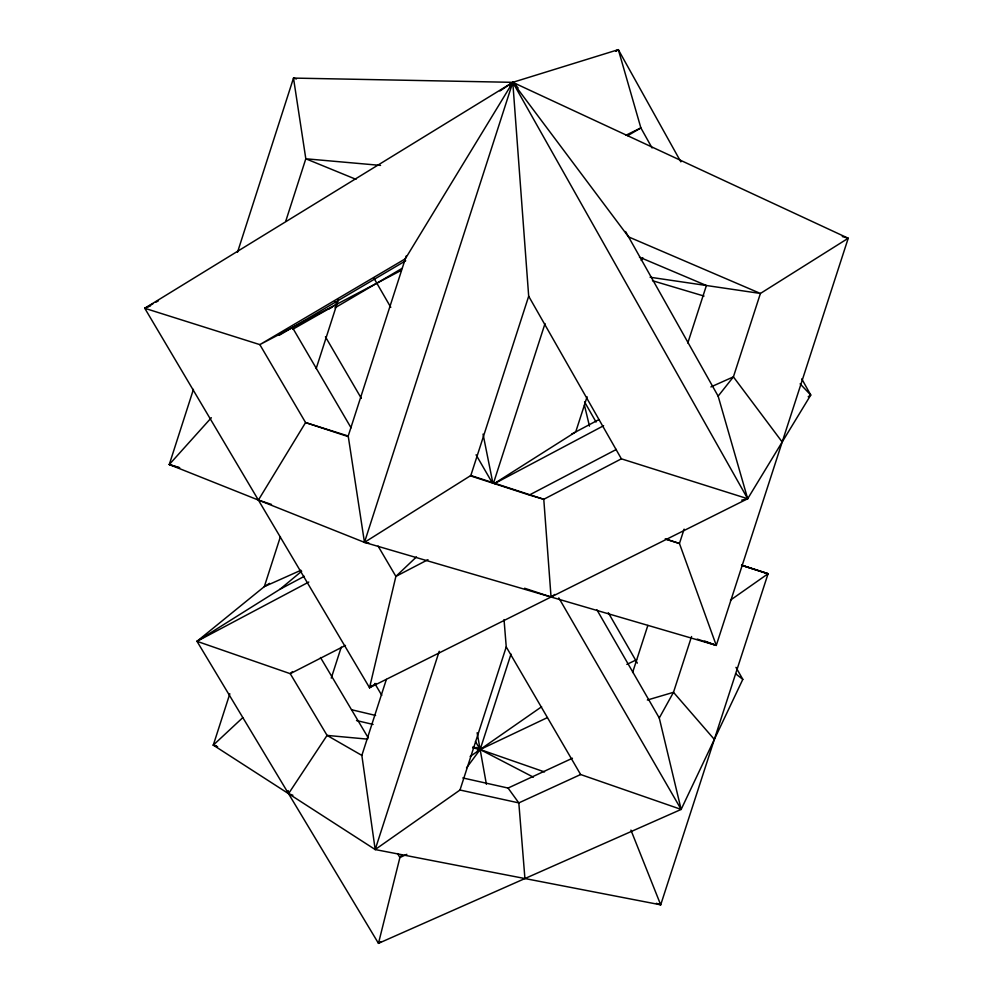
<?xml version="1.0" encoding="UTF-8"?>
<svg xmlns="http://www.w3.org/2000/svg" width="993" height="993" viewBox="0 0 993 993"><rect width="100%" height="100%" fill="white"/><g stroke="black" fill="none" stroke-linecap="round" stroke-linejoin="round"><path stroke-width="1.49" d="M801.761 378.879L810.76 395.04L747.679 498.734L369.545 687.715L395.884 576.387L416.452 556.912M237.501 252.284L293.494 78.087L512.785 82.332L848.233 238.246L716.276 645.388L364.468 542.377L169.269 464.538L193.436 389.38M285.736 221.253L305.819 158.781L293.494 78.087L296.435 78.944M316.184 368.552L338.328 299.762M741.597 565.141L768.061 573.743L660.705 904.834L375.193 849.549L213.284 745.135L229.83 693.772M280.423 536.642L264.324 586.615L196.999 641.317L378.47 943.35L681.148 809.419L742.814 679.373L735.962 667.346M368.899 543.01L364.468 542.377L348.208 436.026L406.236 255.921M331.265 678.12L341.257 647.126M504.034 619.595L506.244 646.915L459.995 790.018L375.193 849.549L361.849 755.4L386.376 679.398M516.583 84.976L512.785 82.332L364.468 542.377L470.819 475.51L528.686 296.224L512.785 82.332L618.329 49.65L680.85 161.859M375.193 849.549L439.216 651.284M493.595 482.834L545.02 323.569M587.086 396.778L575.717 431.93L494.415 483.492M511.01 654.064L480.153 749.516L466.487 767.924M687.801 343.019L706.408 285.512L639.455 257.175M632.603 672.497L647.846 625.441M684.103 529.145L679.448 543.494L716.276 645.388L697.26 639.107M691.562 636.525L673.49 692.307L659.265 717.989L681.148 809.419L580.632 774.528L506.244 646.915M292.91 795.244L288.541 793.668L327.069 735.403L367.571 739.14M641.193 260.414L642.881 257.845M401.731 855.06L399.906 857.518L378.47 943.35L380.952 941.55M741.684 500.162L747.679 498.734L718.138 396.133L733.405 376.868L760.415 293.456L848.233 238.246L842.3 236.533M179.472 467.914L169.269 464.538L211.348 417.73M509.707 85.746L512.785 82.332L518.123 87.918M650.105 277.233L760.415 293.456L628.569 236.893L512.785 82.332L144.767 308.277L369.545 687.715L371.667 685.455M292.476 671.603L290.254 673.688L196.999 641.317L279.952 589.283L304.33 576.312M217.604 746.686L213.284 745.135L242.739 717.678M279.952 589.283L301.686 571.223M730.463 600.144L768.061 573.743L741.709 565.253M470.136 756.492L541.619 706.755M499.938 90.959L512.785 82.332L747.679 498.734L621.382 458.828L528.686 296.224M524.577 588.241L551.041 597.004L554.864 594.447M369.545 687.715L375.95 683.457M808.203 396.741L810.76 395.04L800.11 383.857M269.562 583.35L264.324 586.615L300.891 570.267M618.329 49.65L615.685 51.251L618.329 49.65L640.882 127.923L652.066 147.945M329.093 308.897L331.699 307.321M279.244 335.274L405.703 260.762M334.926 307.855L402.041 268.383M627.638 135.706L640.882 127.923L625.813 135.296M292.625 329.378L336.912 304.156L334.877 301.822M347.885 436.498L305.583 422.571L259.831 344.621L144.767 308.277L152.934 303.821M155.653 302.331L158.371 300.842M571.658 434.09L598.916 419.592M196.999 641.317L308.798 582.035M494.489 483.579L603.62 425.724M401.234 270.394L259.831 344.621L405.293 258.825L512.785 82.332L513.828 85.212M470.446 475.833L529.356 495.023L616.355 449.444M427.971 559.667L395.884 576.387L378.097 546.088M621.382 458.828L543.779 499.293L529.356 495.023M345.477 645.425L290.254 673.688L327.069 735.403L361.849 755.4M626.856 664.391L636.575 659.749M477.36 750.845L547.404 717.604M462.8 777.941L508.068 788.057L572.44 758.23M406.845 854.328L399.906 857.518L397.548 853.558M580.632 774.528L518.818 802.903L459.995 790.018M710.889 386.935L733.405 376.868L782.199 442.009M144.767 308.277L150.44 305.869M647.337 700.04L673.49 692.307L714.339 739.413M380.542 165.397L305.819 158.781L356.003 179.336M213.284 745.135L216.313 745.793M356.512 720.546L373.095 724.443M472.618 747.754L480.153 749.516L475.448 741.523M351.547 709.734L375.602 715.444M652.475 280.709L704.049 296.075M169.269 464.538L179.634 467.641M348.208 436.026L305.583 422.571L258.391 500.075L271.499 504.419M666.266 539.311L679.448 543.494L665.223 538.864M741.572 565.302L768.061 573.743M470.819 475.51L543.779 499.293L551.041 597.004M472.829 746.972L544.536 771.933M656.361 903.282L660.705 904.834L630.927 830.098M704.72 641.068L716.276 645.388M476.057 747.394L533.365 777.159M735.577 673.726L742.814 679.373M508.068 788.057L518.818 802.903L524.925 878.544M320.491 657.515L368.291 737.96M374.758 683.469L381.796 695.348M292.426 327.516L351.063 427.822M325.431 336.801L361.328 398.354M373.74 277.866L390.783 307.346M476.069 454.806L492.354 482.97M558.798 597.86L681.148 809.419M608.312 612.718L637.332 663.113M596.905 609.801L659.265 717.989M584.554 401.88L596.061 422.05M625.54 231.518L718.138 396.133M584.443 405.181L589.47 426.146M483.045 434.115L492.813 482.784M477.136 732.747L486.396 784.284M288.181 790.589L288.541 793.668"/></g></svg>
